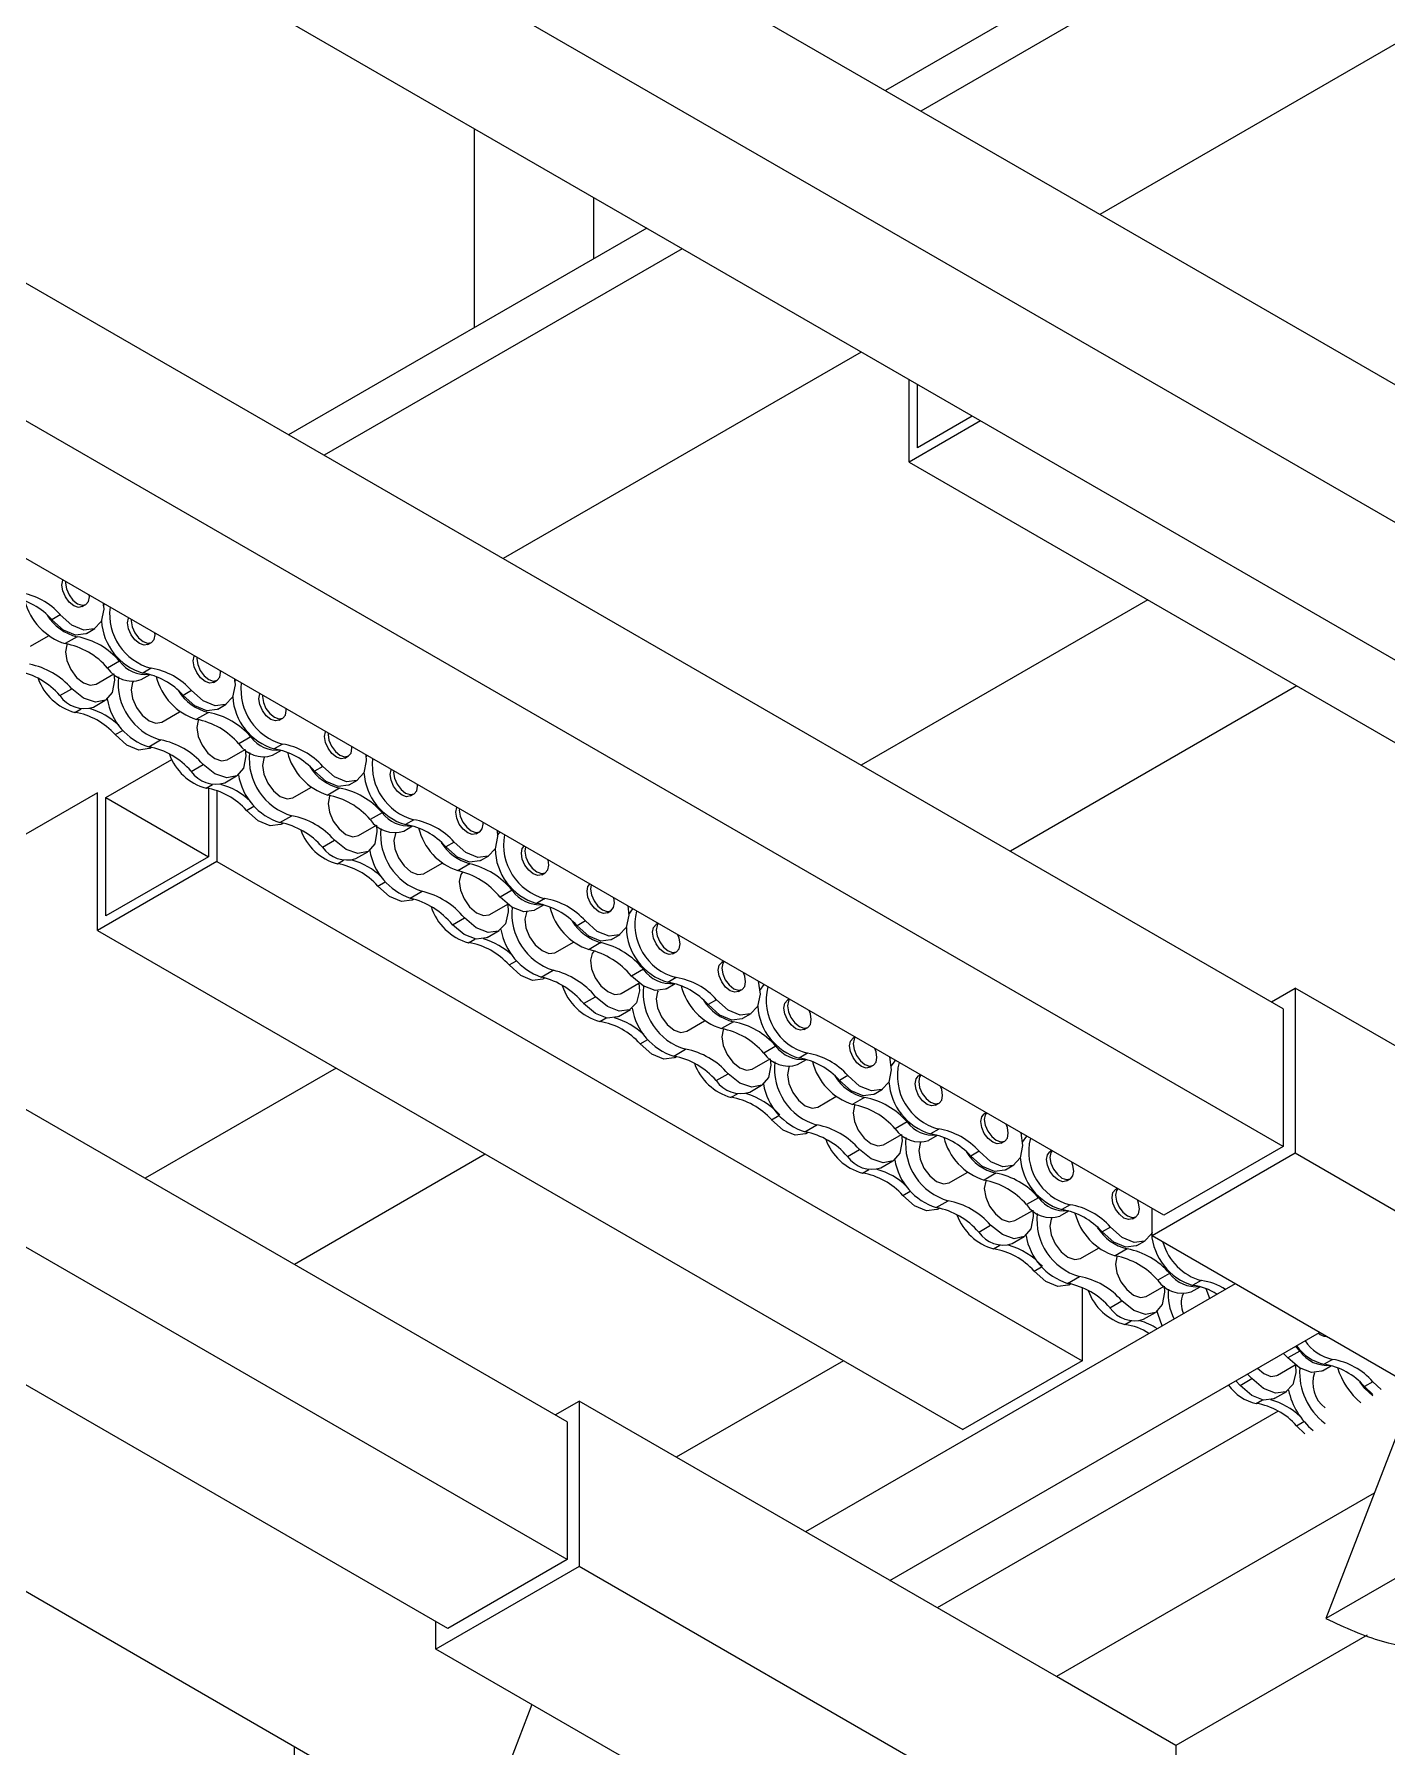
# Model space of a CAD drawing. Header units: millimetres. Extents: x 0 to 1189, y 0 to 841.
# Drawn here: x 828.54 to 844.57, y 140.84 to 161.14 of the extents above; entities that cross this region are included whole.
import ezdxf

# ---------------------------------------------------------------- set-up
doc = ezdxf.new("R2010")
doc.units = ezdxf.units.MM

msp = doc.modelspace()

# ---------------------------------------------------------------- linework, layer by layer
at = {"color": 7, "linetype": 'Continuous', "lineweight": 15}
for p, q in [((841.93, 147.136), (792.736, 175.536)), ((834.859, 144.687), (787.079, 172.27)), ((834.859, 143.054), (785.665, 171.454)), ((843.345, 149.586), (811.121, 168.188)), ((843.345, 147.953), (809.706, 167.372)), ((832.786, 163.845), (849.304, 154.31)), ((843.922, 163.527), (838.63, 160.472)), ((844.974, 163.649), (839.05, 160.229)), ((832.786, 162.212), (867.689, 142.063)), ((833.445, 142.238), (799.807, 161.657)), ((831.372, 161.396), (864.861, 142.063)), ((844.708, 161.046), (841.172, 159.004)), ((833.757, 160.019), (833.757, 157.659)), ((835.171, 159.202), (835.171, 158.476)), ((835.801, 158.839), (831.558, 156.39)), ((836.221, 158.596), (831.979, 156.147)), ((838.343, 157.371), (834.101, 154.922)), ((838.91, 156.066), (838.91, 157.044)), ((839.009, 156.237), (839.009, 156.987)), ((839.757, 156.555), (838.91, 156.066)), ((839.658, 156.612), (839.009, 156.237)), ((838.91, 156.066), (849.163, 150.147)), ((829.113, 154.353), (829.156, 154.378)), ((829.197, 154.469), (829.196, 154.488)), ((841.738, 154.433), (838.343, 152.473)), ((828.853, 154.256), (828.754, 154.198)), ((828.499, 153.883), (828.711, 154.005)), ((829.052, 153.996), (828.911, 153.915)), ((829.164, 154.036), (829.263, 154.094)), ((829.891, 153.904), (829.934, 153.929)), ((829.975, 154.02), (829.974, 154.039)), ((829.555, 153.706), (829.413, 153.624)), ((829.276, 153.434), (829.488, 153.556)), ((829.811, 153.488), (829.916, 153.549)), ((829.929, 153.622), (829.83, 153.565)), ((830.753, 153.571), (830.752, 153.59)), ((828.847, 153.298), (828.989, 153.38)), ((830.408, 153.358), (830.309, 153.3)), ((830.669, 153.455), (830.711, 153.48)), ((843.506, 153.412), (840.111, 151.453)), ((829.245, 153.162), (829.386, 153.244)), ((830.054, 152.985), (830.266, 153.107)), ((830.608, 153.098), (830.466, 153.017)), ((830.72, 153.138), (830.819, 153.196)), ((831.531, 153.122), (831.53, 153.141)), ((831.447, 153.006), (831.489, 153.031)), ((829.503, 152.835), (829.592, 152.886)), ((829.9, 152.69), (830.042, 152.772)), ((831.11, 152.808), (830.969, 152.726)), ((831.485, 152.724), (831.386, 152.667)), ((832.308, 152.673), (832.308, 152.692)), ((829.392, 152.09), (830.175, 152.542)), ((829.914, 152.673), (829.935, 152.685)), ((830.832, 152.536), (831.044, 152.658)), ((831.366, 152.59), (831.472, 152.651)), ((832.225, 152.557), (832.267, 152.582)), ((830.403, 152.4), (830.545, 152.481)), ((830.801, 152.264), (830.942, 152.345)), ((831.964, 152.459), (831.865, 152.402)), ((832.276, 152.24), (832.375, 152.297)), ((829.293, 152.147), (825.615, 150.024)), ((829.293, 150.514), (829.293, 152.147)), ((829.392, 150.686), (829.392, 152.09)), ((829.392, 152.09), (830.608, 151.388)), ((830.608, 152.198), (830.608, 151.388)), ((830.707, 152.173), (830.707, 151.33)), ((831.61, 152.087), (831.822, 152.209)), ((832.163, 152.2), (832.022, 152.119)), ((833.002, 152.108), (833.045, 152.133)), ((833.086, 152.224), (833.085, 152.242)), ((831.059, 151.937), (831.147, 151.988)), ((831.456, 151.792), (831.598, 151.874)), ((832.666, 151.91), (832.524, 151.828)), ((831.47, 151.775), (831.49, 151.787)), ((832.388, 151.638), (832.6, 151.76)), ((832.922, 151.692), (833.028, 151.753)), ((833.041, 151.826), (832.942, 151.769)), ((833.78, 151.659), (833.823, 151.684)), ((833.864, 151.775), (833.863, 151.793)), ((834.034, 151.638), (834.06, 151.68)), ((831.959, 151.502), (832.1, 151.583)), ((833.52, 151.561), (833.421, 151.504)), ((830.707, 151.33), (829.293, 150.514)), ((830.608, 151.388), (829.392, 150.686)), ((830.707, 151.33), (840.96, 145.412)), ((832.356, 151.366), (832.498, 151.447)), ((833.166, 151.189), (833.377, 151.311)), ((833.704, 151.304), (833.563, 151.222)), ((833.831, 151.342), (833.93, 151.399)), ((834.641, 151.289), (834.633, 151.349)), ((832.615, 151.039), (832.703, 151.09)), ((834.557, 151.173), (834.6, 151.197)), ((832.997, 150.896), (833.139, 150.978)), ((833.025, 150.877), (833.042, 150.887)), ((834.207, 150.99), (834.065, 150.908)), ((834.596, 150.891), (834.497, 150.833)), ((835.419, 150.84), (835.411, 150.9)), ((833.5, 150.582), (833.641, 150.663)), ((833.943, 150.703), (834.155, 150.825)), ((834.477, 150.757), (834.583, 150.818)), ((835.335, 150.724), (835.378, 150.748)), ((835.589, 150.703), (835.638, 150.769)), ((829.293, 150.514), (839.546, 144.595)), ((833.911, 150.43), (834.053, 150.512)), ((835.075, 150.626), (834.976, 150.569)), ((835.386, 150.407), (835.485, 150.464)), ((835.935, 150.597), (835.912, 150.584)), ((834.721, 150.254), (834.932, 150.376)), ((835.259, 150.369), (835.118, 150.287)), ((836.112, 150.238), (836.155, 150.262)), ((834.17, 150.104), (834.258, 150.155)), ((835.762, 150.055), (835.62, 149.973)), ((836.713, 150.148), (836.69, 150.135)), ((834.552, 149.961), (834.694, 150.042)), ((834.58, 149.942), (834.597, 149.951)), ((835.498, 149.767), (835.71, 149.89)), ((836.032, 149.822), (836.137, 149.883)), ((836.151, 149.955), (836.052, 149.898)), ((835.054, 149.646), (835.196, 149.728)), ((836.63, 149.691), (836.531, 149.634)), ((836.89, 149.789), (836.933, 149.813)), ((837.491, 149.699), (837.468, 149.686)), ((843.203, 149.668), (843.486, 149.831)), ((846.14, 148.299), (843.486, 149.831)), ((843.486, 149.831), (843.486, 147.871)), ((835.466, 149.495), (835.608, 149.577)), ((836.275, 149.318), (836.487, 149.441)), ((836.941, 149.472), (837.04, 149.529)), ((843.345, 149.586), (843.345, 147.953)), ((846.626, 149.56), (843.85, 142.354)), ((836.829, 149.431), (836.687, 149.35)), ((837.668, 149.34), (837.71, 149.364)), ((838.269, 149.25), (838.246, 149.237)), ((835.724, 149.168), (835.813, 149.219)), ((836.122, 149.023), (836.263, 149.105)), ((837.331, 149.141), (837.19, 149.06)), ((837.706, 149.057), (837.607, 149)), ((832.121, 148.881), (829.858, 147.575)), ((836.135, 149.006), (836.156, 149.018)), ((837.053, 148.869), (837.265, 148.992)), ((837.588, 148.924), (837.693, 148.985)), ((838.446, 148.891), (838.488, 148.915)), ((836.624, 148.733), (836.766, 148.815)), ((837.022, 148.597), (837.163, 148.679)), ((838.185, 148.793), (838.086, 148.736)), ((838.497, 148.574), (838.596, 148.631)), ((839.047, 148.801), (839.024, 148.788)), ((837.831, 148.42), (838.043, 148.543)), ((838.384, 148.533), (838.243, 148.452)), ((839.224, 148.442), (839.266, 148.466)), ((837.28, 148.27), (837.369, 148.321)), ((838.887, 148.243), (838.746, 148.162)), ((839.824, 148.352), (839.801, 148.339)), ((837.677, 148.125), (837.819, 148.207)), ((837.691, 148.108), (837.711, 148.12)), ((838.609, 147.971), (838.821, 148.094)), ((839.143, 148.026), (839.249, 148.087)), ((839.262, 148.159), (839.163, 148.102)), ((840.001, 147.993), (840.044, 148.017)), ((833.889, 147.861), (831.626, 146.554)), ((838.18, 147.835), (838.321, 147.917)), ((839.741, 147.895), (839.642, 147.838)), ((840.602, 147.903), (840.579, 147.89)), ((843.486, 147.871), (841.789, 146.891)), ((843.345, 147.953), (841.93, 147.136)), ((845.523, 146.695), (843.486, 147.871)), ((838.577, 147.699), (838.719, 147.781)), ((839.387, 147.522), (839.599, 147.645)), ((839.94, 147.635), (839.799, 147.554)), ((840.052, 147.676), (840.151, 147.733)), ((838.836, 147.372), (838.924, 147.423)), ((840.779, 147.543), (840.822, 147.568)), ((841.38, 147.454), (841.357, 147.441)), ((839.233, 147.227), (839.374, 147.309)), ((839.246, 147.21), (839.267, 147.222)), ((840.443, 147.345), (840.301, 147.264)), ((840.818, 147.261), (840.719, 147.204)), ((841.789, 146.891), (841.789, 147.218)), ((839.736, 146.937), (839.877, 147.019)), ((840.165, 147.073), (840.376, 147.195)), ((840.699, 147.128), (840.804, 147.189)), ((841.557, 147.094), (841.599, 147.119)), ((840.133, 146.801), (840.275, 146.883)), ((841.296, 146.997), (841.197, 146.94)), ((841.608, 146.777), (841.707, 146.835)), ((844.905, 145.093), (841.789, 146.891)), ((840.942, 146.624), (841.154, 146.746)), ((841.496, 146.737), (841.354, 146.656)), ((840.391, 146.474), (840.48, 146.525)), ((840.789, 146.329), (840.93, 146.411)), ((841.998, 146.447), (841.857, 146.366)), ((842.774, 146.323), (837.683, 143.384)), ((840.802, 146.312), (840.823, 146.324)), ((840.96, 146.281), (840.96, 145.412)), ((841.72, 146.175), (841.932, 146.297)), ((842.254, 146.23), (842.36, 146.29)), ((842.373, 146.363), (842.274, 146.306)), ((842.476, 146.151), (842.432, 146.265)), ((841.291, 146.039), (841.433, 146.121)), ((841.689, 145.903), (841.83, 145.985)), ((838.683, 142.807), (843.774, 145.746)), ((843.539, 145.527), (843.488, 145.581)), ((838.132, 145.412), (836.151, 144.268)), ((840.96, 145.412), (839.546, 144.595)), ((843.398, 145.445), (843.346, 145.499)), ((843.539, 145.527), (843.398, 145.445)), ((843.928, 145.428), (843.829, 145.371)), ((842.832, 145.119), (842.973, 145.2)), ((842.973, 145.2), (842.922, 145.254)), ((843.275, 145.24), (843.487, 145.362)), ((843.809, 145.294), (843.915, 145.355)), ((842.832, 145.119), (842.781, 145.172)), ((843.244, 144.968), (843.385, 145.049)), ((844.407, 145.163), (844.308, 145.106)), ((844.405, 145.012), (844.308, 145.106)), ((844.504, 145.069), (844.407, 145.163)), ((834.718, 144.769), (835.001, 144.932)), ((835.001, 144.932), (835.001, 142.973)), ((840.658, 141.667), (835.001, 144.932)), ((843.282, 144.815), (839.243, 142.483)), ((834.859, 144.687), (834.859, 143.054)), ((843.502, 144.641), (843.59, 144.692)), ((843.599, 144.547), (843.502, 144.641)), ((844.423, 143.84), (840.658, 141.667)), ((826.677, 143.697), (833.041, 140.023)), ((845.264, 143.17), (843.85, 142.354)), ((835.001, 142.973), (833.304, 141.993)), ((834.859, 143.054), (833.445, 142.238)), ((842.072, 138.891), (835.001, 142.973)), ((833.304, 141.993), (833.304, 142.32)), ((844.337, 142.158), (842.072, 140.85)), ((840.375, 137.911), (833.304, 141.993)), ((842.072, 140.85), (840.658, 141.667)), ((834.441, 141.337), (832.253, 135.659)), ((831.627, 138.39), (831.627, 140.84)), ((842.072, 140.85), (842.072, 138.891))]:
    msp.add_line(p, q, dxfattribs=at)
at = {"color": 8, "linetype": 'Continuous', "lineweight": 15}
for p, q in [((829.024, 153.099), (829.099, 153.143)), ((830.58, 152.201), (830.655, 152.245)), ((832.136, 151.303), (832.21, 151.347)), ((833.691, 150.368), (833.765, 150.411)), ((835.246, 149.433), (835.32, 149.476)), ((836.801, 148.535), (836.876, 148.578)), ((838.357, 147.637), (838.432, 147.68)), ((839.912, 146.739), (839.987, 146.782)), ((841.468, 145.841), (841.543, 145.884)), ((843.023, 144.905), (843.098, 144.948))]:
    msp.add_line(p, q, dxfattribs=at)
at = {"color": 7, "linetype": 'Continuous', "lineweight": 15, "flags": 128}
for points in [[(829.113, 154.353), (829.067, 154.344), (829.013, 154.363), (828.959, 154.407), (828.913, 154.469), (828.883, 154.54), (828.872, 154.608), (828.883, 154.665), (828.884, 154.668)], [(828.915, 154.65), (828.914, 154.633), (828.925, 154.564), (828.956, 154.493), (829.002, 154.431), (829.056, 154.388), (829.11, 154.369), (829.156, 154.378), (829.186, 154.413), (829.197, 154.469)], [(829.362, 154.392), (829.367, 154.322), (829.338, 154.177), (829.255, 154.089), (829.133, 154.073), (828.991, 154.132), (828.853, 154.256)], [(829.365, 154.364), (829.366, 154.366), (829.375, 154.384)], [(829.164, 154.036), (829.156, 154.032), (829.034, 154.016), (828.892, 154.075), (828.754, 154.198)], [(829.65, 154.159), (829.661, 154.215), (829.662, 154.219)], [(829.891, 153.904), (829.845, 153.895), (829.791, 153.914), (829.737, 153.958), (829.691, 154.02), (829.661, 154.09), (829.65, 154.159)], [(829.693, 154.201), (829.692, 154.184), (829.703, 154.115), (829.734, 154.044), (829.779, 153.982), (829.834, 153.939), (829.888, 153.92), (829.934, 153.929), (829.964, 153.964), (829.975, 154.02)], [(828.936, 153.911), (828.931, 153.901), (828.914, 153.816), (828.931, 153.713), (828.976, 153.607), (829.045, 153.514), (829.126, 153.449), (829.208, 153.421), (829.276, 153.434)], [(830.669, 153.455), (830.623, 153.446), (830.569, 153.465), (830.515, 153.509), (830.469, 153.571), (830.438, 153.641), (830.428, 153.71), (830.438, 153.766), (830.44, 153.77)], [(830.471, 153.752), (830.47, 153.735), (830.481, 153.666), (830.511, 153.595), (830.557, 153.533), (830.611, 153.49), (830.666, 153.471), (830.711, 153.48), (830.742, 153.515), (830.753, 153.571)], [(829.489, 153.557), (829.494, 153.482), (829.466, 153.336), (829.387, 153.244), (829.269, 153.22), (829.129, 153.268), (828.989, 153.38)], [(829.715, 153.464), (829.708, 153.452), (829.692, 153.367), (829.708, 153.264), (829.754, 153.158), (829.823, 153.065), (829.904, 153), (829.985, 152.972), (830.054, 152.985)], [(830.72, 153.138), (830.712, 153.134), (830.59, 153.118), (830.448, 153.177), (830.309, 153.3)], [(830.918, 153.494), (830.923, 153.424), (830.893, 153.279), (830.811, 153.191), (830.689, 153.175), (830.547, 153.234), (830.408, 153.358)], [(830.921, 153.466), (830.921, 153.468), (830.931, 153.486)], [(831.205, 153.261), (831.216, 153.317), (831.218, 153.321)], [(831.249, 153.303), (831.248, 153.286), (831.259, 153.217), (831.289, 153.146), (831.335, 153.084), (831.389, 153.041), (831.443, 153.022), (831.489, 153.031), (831.52, 153.066), (831.531, 153.122)], [(831.447, 153.006), (831.401, 152.997), (831.347, 153.016), (831.293, 153.06), (831.247, 153.122), (831.216, 153.192), (831.205, 153.261)], [(830.491, 153.013), (830.486, 153.003), (830.47, 152.918), (830.486, 152.815), (830.532, 152.709), (830.601, 152.616), (830.682, 152.551), (830.763, 152.523), (830.832, 152.536)], [(829.914, 152.673), (829.906, 152.669), (829.784, 152.653), (829.642, 152.711), (829.503, 152.835)], [(832.225, 152.557), (832.179, 152.548), (832.125, 152.567), (832.071, 152.611), (832.025, 152.673), (831.994, 152.743), (831.983, 152.812), (831.994, 152.868), (831.996, 152.872)], [(832.026, 152.854), (832.026, 152.837), (832.036, 152.768), (832.067, 152.697), (832.113, 152.635), (832.167, 152.592), (832.221, 152.573), (832.267, 152.582), (832.298, 152.617), (832.308, 152.673)], [(831.044, 152.659), (831.05, 152.584), (831.022, 152.438), (830.943, 152.346), (830.825, 152.322), (830.685, 152.37), (830.545, 152.481)], [(831.27, 152.566), (831.264, 152.554), (831.248, 152.469), (831.264, 152.366), (831.31, 152.26), (831.379, 152.167), (831.46, 152.102), (831.541, 152.074), (831.61, 152.087)], [(832.473, 152.596), (832.478, 152.526), (832.449, 152.381), (832.367, 152.293), (832.244, 152.277), (832.102, 152.336), (831.964, 152.459)], [(832.476, 152.568), (832.477, 152.57), (832.487, 152.588)], [(832.276, 152.24), (832.268, 152.236), (832.145, 152.22), (832.003, 152.279), (831.865, 152.402)], [(832.761, 152.363), (832.772, 152.419), (832.773, 152.423)], [(833.002, 152.108), (832.957, 152.099), (832.902, 152.118), (832.848, 152.162), (832.802, 152.224), (832.772, 152.294), (832.761, 152.363)], [(832.804, 152.405), (832.803, 152.388), (832.814, 152.319), (832.845, 152.248), (832.891, 152.186), (832.945, 152.143), (832.999, 152.124), (833.045, 152.133), (833.076, 152.168), (833.086, 152.224)], [(832.047, 152.115), (832.042, 152.105), (832.026, 152.02), (832.042, 151.917), (832.088, 151.811), (832.157, 151.718), (832.238, 151.653), (832.319, 151.625), (832.388, 151.638)], [(831.47, 151.775), (831.462, 151.771), (831.339, 151.755), (831.197, 151.813), (831.059, 151.937)], [(833.78, 151.659), (833.734, 151.65), (833.68, 151.669), (833.626, 151.713), (833.58, 151.775), (833.55, 151.845), (833.539, 151.914), (833.55, 151.97), (833.551, 151.974)], [(833.582, 151.956), (833.581, 151.939), (833.592, 151.87), (833.623, 151.799), (833.669, 151.737), (833.723, 151.694), (833.777, 151.675), (833.823, 151.684), (833.853, 151.719), (833.864, 151.775)], [(832.6, 151.761), (832.605, 151.685), (832.578, 151.54), (832.499, 151.448), (832.38, 151.424), (832.24, 151.472), (832.1, 151.583)], [(834.029, 151.698), (834.034, 151.628), (834.005, 151.483), (833.922, 151.395), (833.8, 151.379), (833.658, 151.438), (833.52, 151.561)], [(832.826, 151.668), (832.823, 151.663), (832.804, 151.581), (832.816, 151.48), (832.859, 151.373), (832.926, 151.278), (833.007, 151.209), (833.088, 151.177), (833.159, 151.186), (833.166, 151.189)], [(833.831, 151.342), (833.823, 151.338), (833.701, 151.322), (833.559, 151.381), (833.421, 151.504)], [(834.316, 151.428), (834.327, 151.484), (834.349, 151.513)], [(834.367, 151.503), (834.358, 151.452), (834.369, 151.384), (834.4, 151.313), (834.446, 151.251), (834.5, 151.207), (834.554, 151.189), (834.6, 151.197), (834.63, 151.233), (834.641, 151.289), (834.641, 151.289)], [(834.557, 151.173), (834.512, 151.164), (834.457, 151.183), (834.403, 151.227), (834.357, 151.288), (834.327, 151.359), (834.316, 151.428)], [(833.624, 151.209), (833.6, 151.177), (833.581, 151.095), (833.593, 150.993), (833.637, 150.887), (833.703, 150.792), (833.784, 150.723), (833.866, 150.69), (833.936, 150.699), (833.943, 150.703)], [(835.335, 150.724), (835.289, 150.715), (835.235, 150.734), (835.181, 150.777), (835.135, 150.839), (835.105, 150.91), (835.094, 150.979), (835.105, 151.035), (835.126, 151.064)], [(833.025, 150.877), (833.017, 150.873), (832.895, 150.857), (832.753, 150.915), (832.615, 151.039)], [(834.477, 150.757), (834.467, 150.752), (834.345, 150.735), (834.204, 150.79), (834.065, 150.908)], [(835.145, 151.054), (835.136, 151.003), (835.147, 150.935), (835.178, 150.864), (835.224, 150.802), (835.278, 150.758), (835.332, 150.739), (835.378, 150.748), (835.408, 150.784), (835.419, 150.84), (835.419, 150.84)], [(834.155, 150.825), (834.16, 150.733), (834.127, 150.592), (834.043, 150.507), (833.921, 150.49), (833.78, 150.545), (833.641, 150.663)], [(834.381, 150.733), (834.378, 150.728), (834.359, 150.646), (834.371, 150.544), (834.414, 150.438), (834.481, 150.343), (834.562, 150.274), (834.643, 150.241), (834.714, 150.25), (834.721, 150.254)], [(835.577, 150.804), (835.589, 150.693), (835.56, 150.548), (835.477, 150.46), (835.355, 150.444), (835.213, 150.503), (835.075, 150.626)], [(833.911, 150.43), (833.901, 150.425), (833.78, 150.409), (833.639, 150.464), (833.5, 150.582)], [(835.386, 150.407), (835.378, 150.403), (835.256, 150.387), (835.114, 150.445), (834.976, 150.569)], [(835.871, 150.492), (835.882, 150.549), (835.912, 150.584), (835.912, 150.584)], [(836.112, 150.238), (836.066, 150.229), (836.012, 150.248), (835.958, 150.291), (835.912, 150.353), (835.882, 150.424), (835.871, 150.492)], [(835.939, 150.595), (835.924, 150.573), (835.913, 150.517), (835.924, 150.448), (835.955, 150.378), (836.001, 150.316), (836.055, 150.272), (836.109, 150.253), (836.155, 150.262), (836.185, 150.297), (836.196, 150.354)], [(836.196, 150.354), (836.185, 150.422), (836.171, 150.461)], [(835.179, 150.273), (835.155, 150.241), (835.136, 150.16), (835.148, 150.058), (835.192, 149.951), (835.258, 149.857), (835.339, 149.788), (835.421, 149.755), (835.491, 149.764), (835.498, 149.767)], [(834.58, 149.942), (834.572, 149.937), (834.45, 149.921), (834.308, 149.98), (834.17, 150.104)], [(836.89, 149.789), (836.844, 149.78), (836.79, 149.799), (836.736, 149.842), (836.69, 149.904), (836.66, 149.975), (836.649, 150.043), (836.66, 150.1), (836.69, 150.135), (836.69, 150.135)], [(836.716, 150.146), (836.702, 150.124), (836.691, 150.068), (836.702, 149.999), (836.733, 149.929), (836.778, 149.867), (836.833, 149.823), (836.887, 149.804), (836.933, 149.813), (836.963, 149.848), (836.974, 149.905)], [(835.71, 149.89), (835.715, 149.797), (835.681, 149.656), (835.598, 149.571), (835.476, 149.555), (835.335, 149.61), (835.196, 149.728)], [(836.032, 149.822), (836.022, 149.816), (835.9, 149.8), (835.759, 149.855), (835.62, 149.973)], [(837.122, 149.912), (837.144, 149.758), (837.115, 149.612), (837.032, 149.524), (836.91, 149.509), (836.768, 149.567), (836.63, 149.691)], [(836.974, 149.905), (836.963, 149.973), (836.949, 150.012)], [(837.142, 149.8), (837.143, 149.801), (837.194, 149.871)], [(835.466, 149.495), (835.456, 149.49), (835.334, 149.474), (835.194, 149.528), (835.054, 149.646)], [(835.936, 149.797), (835.93, 149.785), (835.913, 149.701), (835.93, 149.597), (835.975, 149.491), (836.044, 149.399), (836.125, 149.333), (836.207, 149.305), (836.275, 149.318)], [(837.427, 149.594), (837.437, 149.651), (837.468, 149.686), (837.468, 149.686)], [(837.494, 149.697), (837.48, 149.675), (837.469, 149.619), (837.48, 149.55), (837.51, 149.48), (837.556, 149.418), (837.61, 149.374), (837.665, 149.355), (837.71, 149.364), (837.741, 149.399), (837.752, 149.456)], [(836.941, 149.472), (836.933, 149.467), (836.811, 149.451), (836.669, 149.51), (836.531, 149.634)], [(837.668, 149.34), (837.622, 149.331), (837.568, 149.349), (837.514, 149.393), (837.468, 149.455), (837.437, 149.526), (837.427, 149.594)], [(837.752, 149.456), (837.741, 149.524), (837.727, 149.563)], [(836.713, 149.346), (836.707, 149.336), (836.691, 149.252), (836.707, 149.148), (836.753, 149.042), (836.822, 148.95), (836.903, 148.884), (836.984, 148.856), (837.053, 148.869)], [(838.446, 148.891), (838.4, 148.882), (838.346, 148.9), (838.292, 148.944), (838.246, 149.006), (838.215, 149.077), (838.204, 149.145), (838.215, 149.202), (838.246, 149.237), (838.246, 149.237)], [(838.272, 149.248), (838.258, 149.226), (838.247, 149.17), (838.258, 149.101), (838.288, 149.031), (838.334, 148.969), (838.388, 148.925), (838.442, 148.906), (838.488, 148.915), (838.519, 148.95), (838.53, 149.007)], [(836.135, 149.006), (836.127, 149.002), (836.005, 148.986), (835.863, 149.045), (835.724, 149.168)], [(838.53, 149.007), (838.519, 149.075), (838.504, 149.114)], [(837.266, 148.992), (837.271, 148.917), (837.243, 148.771), (837.164, 148.679), (837.046, 148.655), (836.906, 148.703), (836.766, 148.815)], [(837.491, 148.899), (837.485, 148.887), (837.469, 148.803), (837.485, 148.699), (837.531, 148.593), (837.6, 148.501), (837.681, 148.435), (837.762, 148.407), (837.831, 148.42)], [(838.677, 149.014), (838.699, 148.86), (838.67, 148.714), (838.588, 148.626), (838.466, 148.611), (838.324, 148.669), (838.185, 148.793)], [(838.698, 148.902), (838.698, 148.903), (838.749, 148.973)], [(838.497, 148.574), (838.489, 148.569), (838.367, 148.553), (838.225, 148.612), (838.086, 148.736)], [(838.982, 148.696), (838.993, 148.753), (839.024, 148.788), (839.024, 148.788)], [(839.224, 148.442), (839.178, 148.433), (839.124, 148.451), (839.069, 148.495), (839.024, 148.557), (838.993, 148.628), (838.982, 148.696)], [(839.05, 148.799), (839.035, 148.777), (839.025, 148.721), (839.035, 148.652), (839.066, 148.581), (839.112, 148.52), (839.166, 148.476), (839.22, 148.457), (839.266, 148.466), (839.297, 148.501), (839.307, 148.558)], [(839.307, 148.558), (839.297, 148.626), (839.282, 148.665)], [(838.268, 148.448), (838.263, 148.438), (838.247, 148.353), (838.263, 148.25), (838.309, 148.144), (838.378, 148.052), (838.459, 147.986), (838.54, 147.958), (838.609, 147.971)], [(837.691, 148.108), (837.683, 148.104), (837.56, 148.088), (837.418, 148.147), (837.28, 148.27)], [(840.001, 147.993), (839.956, 147.984), (839.901, 148.002), (839.847, 148.046), (839.801, 148.108), (839.771, 148.179), (839.76, 148.247), (839.771, 148.304), (839.801, 148.339), (839.801, 148.339)], [(839.828, 148.35), (839.813, 148.328), (839.802, 148.272), (839.813, 148.203), (839.844, 148.132), (839.89, 148.071), (839.944, 148.027), (839.998, 148.008), (840.044, 148.017), (840.075, 148.052), (840.085, 148.109)], [(838.821, 148.094), (838.827, 148.019), (838.799, 147.873), (838.72, 147.781), (838.602, 147.757), (838.462, 147.805), (838.321, 147.917)], [(840.233, 148.116), (840.255, 147.962), (840.226, 147.816), (840.143, 147.728), (840.021, 147.712), (839.879, 147.771), (839.741, 147.895)], [(840.085, 148.109), (840.075, 148.177), (840.06, 148.216)], [(840.253, 148.003), (840.254, 148.005), (840.305, 148.075)], [(839.047, 148.001), (839.041, 147.989), (839.025, 147.904), (839.041, 147.801), (839.087, 147.695), (839.156, 147.603), (839.237, 147.537), (839.318, 147.509), (839.387, 147.522)], [(840.052, 147.676), (840.044, 147.671), (839.922, 147.655), (839.78, 147.714), (839.642, 147.838)], [(840.538, 147.798), (840.549, 147.855), (840.579, 147.89), (840.579, 147.89)], [(840.605, 147.901), (840.591, 147.879), (840.58, 147.823), (840.591, 147.754), (840.622, 147.683), (840.668, 147.622), (840.722, 147.578), (840.776, 147.559), (840.822, 147.568), (840.852, 147.603), (840.863, 147.66)], [(840.779, 147.543), (840.733, 147.535), (840.679, 147.553), (840.625, 147.597), (840.579, 147.659), (840.549, 147.73), (840.538, 147.798)], [(840.863, 147.66), (840.852, 147.728), (840.838, 147.767)], [(839.824, 147.55), (839.819, 147.54), (839.802, 147.455), (839.819, 147.352), (839.865, 147.246), (839.933, 147.154), (840.015, 147.088), (840.096, 147.06), (840.165, 147.073)], [(841.557, 147.094), (841.511, 147.086), (841.457, 147.104), (841.403, 147.148), (841.357, 147.21), (841.326, 147.281), (841.316, 147.349), (841.326, 147.406), (841.357, 147.441), (841.357, 147.441)], [(841.383, 147.452), (841.369, 147.43), (841.358, 147.374), (841.369, 147.305), (841.399, 147.234), (841.445, 147.173), (841.499, 147.129), (841.554, 147.11), (841.599, 147.119), (841.63, 147.154), (841.641, 147.211), (841.641, 147.211)], [(839.246, 147.21), (839.238, 147.206), (839.116, 147.19), (838.974, 147.249), (838.836, 147.372)], [(841.641, 147.211), (841.63, 147.279), (841.616, 147.318)], [(840.377, 147.196), (840.382, 147.121), (840.355, 146.975), (840.276, 146.883), (840.157, 146.859), (840.017, 146.907), (839.877, 147.019)], [(840.603, 147.103), (840.596, 147.091), (840.58, 147.006), (840.596, 146.903), (840.642, 146.797), (840.711, 146.705), (840.792, 146.639), (840.874, 146.611), (840.942, 146.624)], [(841.608, 146.777), (841.6, 146.773), (841.478, 146.757), (841.336, 146.816), (841.197, 146.94)], [(841.789, 146.935), (841.782, 146.918), (841.699, 146.83), (841.577, 146.814), (841.435, 146.873), (841.296, 146.997)], [(841.379, 146.652), (841.374, 146.642), (841.358, 146.557), (841.374, 146.454), (841.42, 146.348), (841.489, 146.255), (841.57, 146.19), (841.651, 146.162), (841.72, 146.175)], [(840.802, 146.312), (840.794, 146.308), (840.672, 146.292), (840.53, 146.351), (840.391, 146.474)], [(841.933, 146.298), (841.938, 146.223), (841.91, 146.077), (841.831, 145.985), (841.713, 145.961), (841.573, 146.009), (841.433, 146.121)], [(841.91, 145.825), (841.861, 145.959), (841.851, 145.999)], [(843.809, 145.294), (843.799, 145.289), (843.678, 145.273), (843.537, 145.328), (843.398, 145.445)], [(843.488, 145.362), (843.493, 145.27), (843.459, 145.129), (843.375, 145.044), (843.253, 145.028), (843.112, 145.083), (842.973, 145.2)], [(843.041, 145.323), (843.116, 145.26), (843.198, 145.227), (843.269, 145.236), (843.275, 145.24)], [(843.244, 144.968), (843.234, 144.962), (843.112, 144.946), (842.971, 145.001), (842.832, 145.119)], [(844.405, 144.996), (844.312, 145.083), (844.252, 145.16)]]:
    msp.add_lwpolyline(points, dxfattribs=at)
at = {"color": 7, "linetype": 'Continuous', "lineweight": 15}
for centre, radius, start, end in [((828.24, 153.712), 0.82, 41.5941, 80.5954), ((828.141, 153.654), 0.82, 41.5941, 80.5954), ((829.129, 154.598), 0.718, 194.1853, 252.2986), ((830.105, 154.266), 0.668, 173.1699, 254.7187), ((829.188, 154.559), 0.579, 211.9868, 256.4), ((830.03, 154.226), 0.691, 183.6067, 253.2326), ((828.747, 153.05), 0.88, 40.7413, 79.2641), ((828.888, 153.132), 0.88, 40.7413, 79.2641), ((829.864, 153.932), 0.383, 216.2185, 276.4963), ((828.181, 152.724), 0.88, 40.7413, 79.2641), ((828.322, 152.805), 0.88, 40.7413, 79.2641), ((829.194, 153.717), 0.641, 199.5693, 254.6675), ((829.703, 153.823), 0.352, 214.4256, 287.8028), ((830.236, 153.443), 0.699, 173.6974, 253.8956), ((829.697, 152.756), 0.82, 41.5944, 80.5951), ((829.796, 152.813), 0.82, 41.5944, 80.5951), ((830.684, 153.7), 0.718, 194.1854, 252.2988), ((829.138, 153.497), 0.352, 214.4256, 287.8028), ((830.744, 153.661), 0.579, 211.9874, 256.3995), ((831.661, 153.368), 0.668, 173.1699, 254.7187), ((828.89, 152.291), 0.82, 41.5944, 80.5951), ((828.968, 152.336), 0.84, 46.5332, 73.9596), ((830.12, 153.378), 0.722, 189.5562, 252.3188), ((830.444, 152.234), 0.88, 40.7412, 79.2641), ((831.585, 153.328), 0.691, 183.6061, 253.2333), ((830.302, 152.152), 0.88, 40.7412, 79.2641), ((829.737, 151.826), 0.88, 40.7412, 79.2641), ((829.878, 151.907), 0.88, 40.7412, 79.2641), ((831.259, 152.925), 0.352, 214.4258, 287.8024), ((831.419, 153.034), 0.383, 216.2187, 276.496), ((831.351, 151.915), 0.82, 41.5944, 80.5951), ((830.749, 152.819), 0.641, 199.5702, 254.6668), ((831.791, 152.545), 0.699, 173.6974, 253.8956), ((831.252, 151.858), 0.82, 41.5944, 80.5951), ((832.24, 152.802), 0.718, 194.1854, 252.2988), ((833.217, 152.47), 0.668, 173.1684, 254.7202), ((830.693, 152.599), 0.352, 214.4258, 287.8024), ((831.675, 152.48), 0.722, 189.5578, 252.3174), ((832.299, 152.763), 0.579, 211.9874, 256.3995), ((833.141, 152.43), 0.691, 183.6059, 253.2335), ((830.446, 151.393), 0.82, 41.5944, 80.5951), ((830.523, 151.438), 0.84, 46.5332, 73.9596), ((831.858, 151.254), 0.88, 40.7412, 79.2641), ((831.999, 151.336), 0.88, 40.7412, 79.2641), ((831.434, 151.009), 0.88, 40.7412, 79.2641), ((832.975, 152.136), 0.383, 216.2187, 276.496), ((831.292, 150.928), 0.88, 40.7412, 79.2641), ((832.305, 151.921), 0.641, 199.5695, 254.6675), ((832.815, 152.027), 0.352, 214.4258, 287.8024), ((833.354, 151.65), 0.706, 173.9694, 252.2263), ((832.808, 150.96), 0.82, 41.5943, 80.5952), ((832.907, 151.017), 0.82, 41.5943, 80.5952), ((833.79, 151.896), 0.711, 193.6247, 251.3345), ((832.249, 151.701), 0.352, 214.4258, 287.8024), ((833.87, 151.881), 0.6, 212.5457, 254.0041), ((834.694, 151.494), 0.689, 180.8677, 253.3463), ((834.765, 151.528), 0.66, 169.578, 255.1694), ((832.002, 150.495), 0.82, 41.5943, 80.5952), ((832.079, 150.54), 0.84, 46.533, 73.9598), ((833.243, 151.589), 0.735, 189.9196, 250.4748), ((833.486, 150.396), 0.934, 39.468, 76.4598), ((833.344, 150.315), 0.934, 39.468, 76.4598), ((832.779, 149.988), 0.934, 39.468, 76.4598), ((832.92, 150.07), 0.934, 39.468, 76.4598), ((834.534, 151.217), 0.399, 214.7831, 275.5963), ((834.462, 150.082), 0.82, 41.5944, 80.5951), ((833.863, 150.992), 0.647, 197.5518, 254.5441), ((834.909, 150.714), 0.706, 173.9693, 252.2261), ((834.363, 150.025), 0.82, 41.5944, 80.5951), ((835.345, 150.96), 0.711, 193.6249, 251.3343), ((836.311, 150.585), 0.65, 165.834, 255.7061), ((834.798, 150.653), 0.735, 189.9195, 250.4746), ((835.425, 150.945), 0.6, 212.545, 254.0049), ((836.249, 150.559), 0.689, 180.867, 253.347), ((833.557, 149.56), 0.82, 41.5944, 80.5951), ((833.634, 149.605), 0.84, 46.5332, 73.9596), ((834.899, 149.379), 0.934, 39.4682, 76.4596), ((835.041, 149.461), 0.934, 39.4682, 76.4596), ((836.089, 150.282), 0.399, 214.7838, 275.5956), ((834.334, 149.053), 0.934, 39.4682, 76.4596), ((834.475, 149.134), 0.934, 39.4682, 76.4596), ((835.418, 150.057), 0.647, 197.5512, 254.5447), ((836.457, 149.776), 0.699, 173.6976, 253.8954), ((835.918, 149.09), 0.82, 41.5947, 80.5948), ((836.017, 149.147), 0.82, 41.5947, 80.5948), ((836.905, 150.033), 0.717, 194.1167, 252.3211), ((837.867, 149.687), 0.65, 165.834, 255.7061), ((836.965, 149.994), 0.579, 211.9873, 256.3995), ((835.189, 148.669), 0.84, 46.5337, 73.9591), ((836.341, 149.711), 0.722, 189.5578, 252.3173), ((837.806, 149.661), 0.691, 183.6059, 253.2335), ((835.112, 148.624), 0.82, 41.5947, 80.5948), ((836.523, 148.485), 0.88, 40.7413, 79.264), ((836.665, 148.567), 0.88, 40.7413, 79.264), ((836.099, 148.241), 0.88, 40.7413, 79.264), ((837.48, 149.258), 0.352, 214.4261, 287.8017), ((837.64, 149.368), 0.383, 216.2185, 276.4963), ((837.572, 148.249), 0.82, 41.5945, 80.595), ((835.958, 148.159), 0.88, 40.7413, 79.264), ((836.971, 149.153), 0.641, 199.5695, 254.6675), ((838.013, 148.878), 0.699, 173.6974, 253.8956), ((837.473, 148.192), 0.82, 41.5945, 80.595), ((838.461, 149.135), 0.718, 194.185, 252.299), ((839.422, 148.789), 0.65, 165.8348, 255.7053), ((836.914, 148.932), 0.352, 214.4261, 287.8017), ((837.897, 148.813), 0.722, 189.5575, 252.3175), ((838.52, 149.096), 0.579, 211.9868, 256.4), ((839.362, 148.763), 0.691, 183.6067, 253.2326), ((836.667, 147.726), 0.82, 41.5945, 80.595), ((836.731, 147.738), 0.876, 42.2871, 73.7175), ((838.079, 147.587), 0.88, 40.7413, 79.2641), ((838.22, 147.669), 0.88, 40.7413, 79.2641), ((839.196, 148.47), 0.383, 216.2186, 276.4962), ((837.513, 147.261), 0.88, 40.7413, 79.2641), ((837.655, 147.343), 0.88, 40.7413, 79.2641), ((838.526, 148.255), 0.641, 199.5693, 254.6675), ((839.036, 148.36), 0.352, 214.4262, 287.8016), ((839.568, 147.98), 0.699, 173.6974, 253.8956), ((839.029, 147.293), 0.82, 41.5948, 80.5948), ((839.128, 147.351), 0.82, 41.5948, 80.5948), ((840.017, 148.237), 0.718, 194.1854, 252.2988), ((840.978, 147.891), 0.65, 165.8348, 255.7053), ((838.47, 148.034), 0.352, 214.4262, 287.8016), ((840.076, 148.198), 0.579, 211.9874, 256.3995), ((840.918, 147.865), 0.691, 183.6061, 253.2333), ((838.223, 146.828), 0.82, 41.5948, 80.5948), ((838.3, 146.873), 0.84, 46.5339, 73.9589), ((839.452, 147.915), 0.722, 189.5562, 252.3188), ((839.776, 146.771), 0.88, 40.7412, 79.2641), ((839.635, 146.689), 0.88, 40.7412, 79.2641), ((839.069, 146.363), 0.88, 40.7412, 79.2641), ((839.21, 146.444), 0.88, 40.7412, 79.2641), ((840.591, 147.462), 0.352, 214.4263, 287.8013), ((840.752, 147.572), 0.383, 216.2187, 276.496), ((840.585, 146.395), 0.82, 41.5948, 80.5947), ((840.684, 146.453), 0.82, 41.5948, 80.5947), ((840.082, 147.357), 0.641, 199.5702, 254.6668), ((841.124, 147.082), 0.699, 173.699, 253.8941), ((841.572, 147.339), 0.718, 194.1854, 252.2987), ((840.026, 147.136), 0.352, 214.4263, 287.8013), ((841.008, 147.017), 0.722, 189.5578, 252.3173), ((841.632, 147.3), 0.579, 211.9873, 256.3995), ((842.473, 146.967), 0.691, 183.606, 253.2334), ((842.548, 146.992), 0.653, 195.632, 254.4414), ((839.778, 145.93), 0.82, 41.5948, 80.5947), ((839.842, 145.942), 0.876, 42.2871, 73.7174), ((841.19, 145.791), 0.88, 40.7413, 79.2641), ((841.332, 145.873), 0.88, 40.7413, 79.2641), ((840.766, 145.546), 0.88, 40.7413, 79.2641), ((842.307, 146.673), 0.383, 216.2182, 276.4966), ((840.625, 145.465), 0.88, 40.7413, 79.2641), ((841.637, 146.459), 0.641, 199.5698, 254.6671), ((842.147, 146.564), 0.352, 214.4259, 287.8018), ((842.612, 146.195), 0.631, 174.0091, 207.2809), ((842.412, 146.094), 0.277, 156.2656, 206.3417), ((842.198, 145.664), 0.646, 55.9348, 83.1925), ((842.297, 145.721), 0.646, 55.9348, 83.1925), ((841.581, 146.238), 0.352, 214.4259, 287.8018), ((841.391, 145.199), 0.646, 55.9348, 83.1925), ((841.459, 145.191), 0.718, 56.7602, 75.0888), ((843.943, 145.894), 0.535, 214.6575, 257.7183), ((844.042, 145.951), 0.535, 214.6575, 257.7183), ((843.862, 145.848), 0.148, 227.5497, 265.9638), ((843.867, 145.755), 0.399, 214.7831, 275.5963), ((843.794, 144.619), 0.82, 41.5946, 80.5949), ((844.289, 145.271), 0.751, 175.8071, 233.2812), ((844.068, 145.15), 0.374, 161.3081, 232.4259), ((843.695, 144.562), 0.82, 41.5946, 80.5949), ((844.798, 145.569), 0.845, 196.4001, 230.8974), ((843.137, 145.428), 0.535, 214.6575, 257.7183), ((844.227, 145.238), 0.839, 192.0219, 230.9307), ((842.889, 144.097), 0.82, 41.5946, 80.5949), ((842.966, 144.142), 0.84, 46.5341, 73.9587)]:
    msp.add_arc(centre, radius, start, end, dxfattribs=at)
msp.add_open_spline([(843.85, 142.354), (844.075, 142.25), (844.495, 142.058), (845.018, 141.997), (845.332, 142.04), (845.438, 142.126), (845.454, 142.14)], degree=3, knots=[0, 0, 0, 0, 0.383906, 0.716836, 0.956464, 1, 1, 1, 1], dxfattribs=at)

doc.saveas('drawing.dxf')
